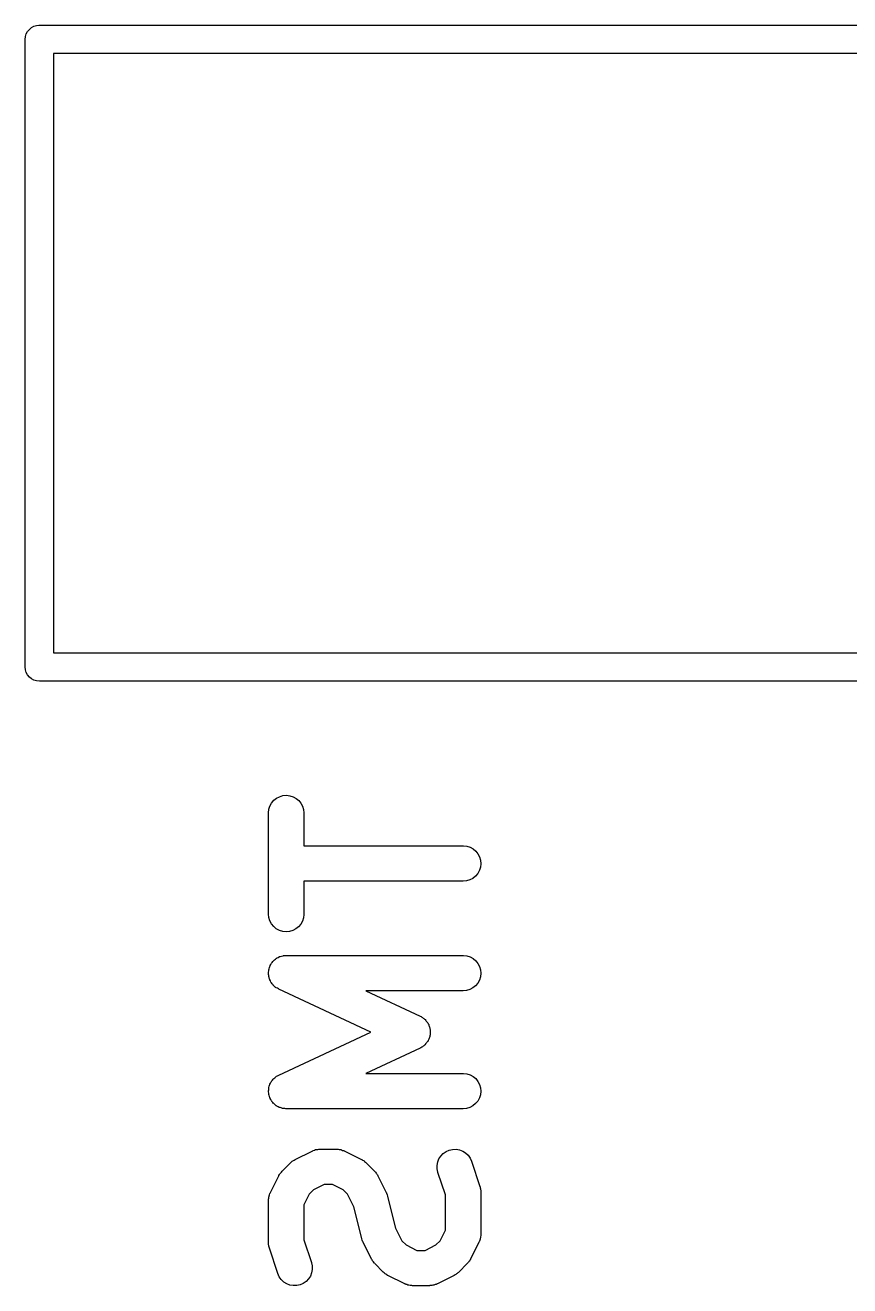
# Model space of a CAD drawing. Extents: x 71 to 135, y -148 to -38.
# Drawn here: x 88.04 to 91.54, y -115.79 to -110.45 of the extents above; entities that cross this region are included whole.
import ezdxf

# ---------------------------------------------------------------- set-up
doc = ezdxf.new("R2010")
doc.units = 0
doc.layers.add('BLACK', color=7, linetype='CONTINUOUS')

msp = doc.modelspace()

# ---------------------------------------------------------------- linework, layer by layer
at = {"layer": 'BLACK', "linetype": 'CONTINUOUS'}
for p, q in [((88.0443, -110.494), (88.0477, -110.483)), ((88.0477, -110.483), (88.0533, -110.473)), ((88.0533, -110.473), (88.0608, -110.464)), ((88.0608, -110.464), (88.0699, -110.456)), ((88.0699, -110.456), (88.0803, -110.45)), ((88.0803, -110.45), (88.0916, -110.447)), ((88.0916, -110.447), (88.1005, -110.446)), ((88.1005, -110.446), (88.1005, -110.446)), ((88.1005, -110.446), (88.1034, -110.446)), ((88.1034, -110.446), (88.1063, -110.446)), ((88.1063, -110.446), (100.86, -110.446)), ((88.0431, -110.506), (88.0443, -110.494)), ((88.0434, -110.509), (88.0431, -110.506)), ((88.0434, -113.163), (88.0434, -110.509)), ((88.1634, -110.566), (88.1634, -113.106)), ((100.803, -110.566), (88.1634, -110.566)), ((88.1634, -113.106), (100.803, -113.106)), ((88.0431, -113.166), (88.0434, -113.163)), ((88.0443, -113.178), (88.0431, -113.166)), ((88.0477, -113.189), (88.0443, -113.178)), ((88.0533, -113.2), (88.0477, -113.189)), ((88.0608, -113.209), (88.0533, -113.2)), ((88.0699, -113.216), (88.0608, -113.209)), ((88.0803, -113.222), (88.0699, -113.216)), ((88.0916, -113.225), (88.0803, -113.222)), ((88.1034, -113.226), (88.0916, -113.225)), ((88.1063, -113.226), (88.1034, -113.226)), ((100.86, -113.226), (88.1063, -113.226)), ((89.0807, -113.756), (89.0878, -113.743)), ((89.0878, -113.743), (89.0972, -113.731)), ((89.0972, -113.731), (89.1086, -113.722)), ((89.1086, -113.722), (89.1216, -113.716)), ((89.1216, -113.716), (89.1356, -113.711)), ((89.1356, -113.711), (89.1502, -113.71)), ((89.1502, -113.71), (89.1648, -113.712)), ((89.1648, -113.712), (89.1787, -113.716)), ((89.1787, -113.716), (89.1916, -113.723)), ((89.1916, -113.723), (89.2029, -113.732)), ((89.2029, -113.732), (89.2122, -113.744)), ((89.2122, -113.744), (89.219, -113.756)), ((89.0747, -113.784), (89.0763, -113.769)), ((89.0747, -113.785), (89.0747, -113.784)), ((89.0747, -114.214), (89.0747, -113.785)), ((89.0763, -113.769), (89.0807, -113.756)), ((89.219, -113.756), (89.2233, -113.77)), ((89.2233, -113.77), (89.2247, -113.785)), ((89.2247, -113.785), (89.2247, -113.924)), ((89.2247, -113.924), (89.8997, -113.924)), ((89.8997, -113.924), (89.9007, -113.924)), ((89.9007, -113.924), (89.9153, -113.926)), ((89.9153, -113.926), (89.9292, -113.93)), ((89.9292, -113.93), (89.9421, -113.937)), ((89.9421, -113.937), (89.9533, -113.947)), ((89.9533, -113.947), (89.9624, -113.958)), ((89.9624, -113.958), (89.9692, -113.971)), ((89.9732, -114.014), (89.9688, -114.028)), ((89.9692, -113.971), (89.9734, -113.985)), ((89.9747, -114), (89.9732, -114.014)), ((89.9734, -113.985), (89.9747, -114)), ((89.9143, -114.073), (89.8997, -114.074)), ((89.9283, -114.069), (89.9143, -114.073)), ((89.9412, -114.062), (89.9283, -114.069)), ((89.9525, -114.053), (89.9412, -114.062)), ((89.9619, -114.041), (89.9525, -114.053)), ((89.9688, -114.028), (89.9619, -114.041)), ((89.8997, -114.074), (89.2247, -114.074)), ((89.2247, -114.074), (89.2247, -114.214)), ((89.0761, -114.228), (89.0747, -114.214)), ((89.0803, -114.242), (89.0761, -114.228)), ((89.223, -114.229), (89.2186, -114.243)), ((89.2247, -114.215), (89.223, -114.229)), ((89.2247, -114.214), (89.2247, -114.215)), ((89.0872, -114.255), (89.0803, -114.242)), ((89.0965, -114.266), (89.0872, -114.255)), ((89.1077, -114.276), (89.0965, -114.266)), ((89.1206, -114.283), (89.1077, -114.276)), ((89.1346, -114.287), (89.1206, -114.283)), ((89.1778, -114.283), (89.1637, -114.287)), ((89.1908, -114.276), (89.1778, -114.283)), ((89.2022, -114.267), (89.1908, -114.276)), ((89.2116, -114.256), (89.2022, -114.267)), ((89.2186, -114.243), (89.2116, -114.256)), ((89.1492, -114.289), (89.1346, -114.287)), ((89.1637, -114.287), (89.1492, -114.289)), ((89.1227, -114.394), (89.1243, -114.393)), ((89.1243, -114.393), (89.1297, -114.392)), ((89.1297, -114.392), (89.1351, -114.39)), ((89.1351, -114.39), (89.1368, -114.39)), ((89.1368, -114.39), (89.1385, -114.389)), ((89.1385, -114.389), (89.1441, -114.389)), ((89.1441, -114.389), (89.1497, -114.389)), ((89.1497, -114.389), (89.8997, -114.389)), ((89.8997, -114.389), (89.9007, -114.389)), ((89.9007, -114.389), (89.9153, -114.39)), ((89.9153, -114.39), (89.9292, -114.395)), ((89.0762, -114.449), (89.0767, -114.447)), ((89.0767, -114.447), (89.077, -114.445)), ((89.077, -114.445), (89.0789, -114.44)), ((89.0789, -114.44), (89.0805, -114.435)), ((89.0805, -114.435), (89.0814, -114.433)), ((89.0814, -114.433), (89.0819, -114.431)), ((89.0819, -114.431), (89.0848, -114.427)), ((89.0848, -114.427), (89.0875, -114.422)), ((89.0875, -114.422), (89.0886, -114.42)), ((89.0886, -114.42), (89.0895, -114.419)), ((89.0895, -114.419), (89.0933, -114.415)), ((89.0933, -114.415), (89.0968, -114.41)), ((89.0968, -114.41), (89.0982, -114.409)), ((89.0982, -114.409), (89.0993, -114.408)), ((89.0993, -114.408), (89.1038, -114.405)), ((89.1038, -114.405), (89.1082, -114.401)), ((89.1082, -114.401), (89.1097, -114.4)), ((89.1097, -114.4), (89.1111, -114.399)), ((89.1111, -114.399), (89.1162, -114.397)), ((89.1162, -114.397), (89.1211, -114.394)), ((89.1211, -114.394), (89.1227, -114.394)), ((89.9292, -114.395), (89.9421, -114.402)), ((89.9421, -114.402), (89.9533, -114.411)), ((89.9533, -114.411), (89.9624, -114.423)), ((89.9624, -114.423), (89.9692, -114.436)), ((89.9692, -114.436), (89.9734, -114.45)), ((89.0747, -114.463), (89.0749, -114.461)), ((89.0752, -114.469), (89.0747, -114.463)), ((89.0748, -114.46), (89.0756, -114.454)), ((89.0749, -114.461), (89.0748, -114.46)), ((89.0754, -114.474), (89.0752, -114.469)), ((89.0759, -114.476), (89.0754, -114.474)), ((89.0756, -114.454), (89.0762, -114.449)), ((89.076, -114.478), (89.0759, -114.476)), ((89.0776, -114.483), (89.076, -114.478)), ((89.0789, -114.489), (89.0776, -114.483)), ((89.0797, -114.49), (89.0789, -114.489)), ((89.0801, -114.492), (89.0797, -114.49)), ((89.0827, -114.497), (89.0801, -114.492)), ((89.0851, -114.502), (89.0827, -114.497)), ((89.9688, -114.493), (89.9619, -114.506)), ((89.9732, -114.479), (89.9688, -114.493)), ((89.9747, -114.464), (89.9732, -114.479)), ((89.9734, -114.45), (89.9747, -114.464)), ((89.0861, -114.503), (89.0851, -114.502)), ((89.0869, -114.505), (89.0861, -114.503)), ((89.0904, -114.509), (89.0869, -114.505)), ((89.0938, -114.514), (89.0904, -114.509)), ((89.095, -114.515), (89.0938, -114.514)), ((89.0961, -114.516), (89.095, -114.515)), ((89.1004, -114.52), (89.0961, -114.516)), ((89.1045, -114.524), (89.1004, -114.52)), ((89.106, -114.524), (89.1045, -114.524)), ((89.1073, -114.526), (89.106, -114.524)), ((89.1122, -114.528), (89.1073, -114.526)), ((89.117, -114.531), (89.1122, -114.528)), ((89.118, -114.532), (89.117, -114.531)), ((89.508, -114.714), (89.118, -114.532)), ((89.8997, -114.539), (89.4878, -114.539)), ((89.4878, -114.539), (89.7171, -114.646)), ((89.9143, -114.537), (89.8997, -114.539)), ((89.9283, -114.533), (89.9143, -114.537)), ((89.9412, -114.526), (89.9283, -114.533)), ((89.9525, -114.517), (89.9412, -114.526)), ((89.9619, -114.506), (89.9525, -114.517)), ((89.7171, -114.646), (89.7181, -114.646)), ((89.7181, -114.646), (89.7214, -114.648)), ((89.7214, -114.648), (89.7249, -114.65)), ((89.7249, -114.65), (89.7276, -114.652)), ((89.7276, -114.652), (89.7306, -114.654)), ((89.7306, -114.654), (89.7334, -114.656)), ((89.7334, -114.656), (89.7365, -114.659)), ((89.7365, -114.659), (89.7388, -114.661)), ((89.118, -114.896), (89.508, -114.714)), ((89.7388, -114.661), (89.7413, -114.664)), ((89.7413, -114.664), (89.7436, -114.667)), ((89.7436, -114.667), (89.7462, -114.67)), ((89.7462, -114.67), (89.7479, -114.673)), ((89.7479, -114.673), (89.75, -114.675)), ((89.75, -114.675), (89.7516, -114.679)), ((89.7516, -114.679), (89.7536, -114.682)), ((89.7536, -114.682), (89.7547, -114.686)), ((89.7547, -114.686), (89.7561, -114.689)), ((89.7561, -114.689), (89.7571, -114.693)), ((89.7571, -114.693), (89.7584, -114.696)), ((89.7584, -114.696), (89.7588, -114.7)), ((89.7588, -114.7), (89.7596, -114.703)), ((89.7596, -114.703), (89.7598, -114.707)), ((89.7598, -114.707), (89.7603, -114.711)), ((89.7603, -114.711), (89.7601, -114.714)), ((89.7601, -114.714), (89.7603, -114.718)), ((89.7381, -114.767), (89.7358, -114.769)), ((89.7406, -114.764), (89.7381, -114.767)), ((89.743, -114.761), (89.7406, -114.764)), ((89.7456, -114.758), (89.743, -114.761)), ((89.7474, -114.755), (89.7456, -114.758)), ((89.7494, -114.753), (89.7474, -114.755)), ((89.7511, -114.749), (89.7494, -114.753)), ((89.7531, -114.746), (89.7511, -114.749)), ((89.7543, -114.743), (89.7531, -114.746)), ((89.7558, -114.74), (89.7543, -114.743)), ((89.7568, -114.736), (89.7558, -114.74)), ((89.7581, -114.732), (89.7568, -114.736)), ((89.7586, -114.729), (89.7581, -114.732)), ((89.7595, -114.725), (89.7586, -114.729)), ((89.7597, -114.721), (89.7595, -114.725)), ((89.7603, -114.718), (89.7597, -114.721)), ((89.7171, -114.782), (89.4878, -114.889)), ((89.7205, -114.78), (89.7171, -114.782)), ((89.724, -114.778), (89.7205, -114.78)), ((89.7268, -114.776), (89.724, -114.778)), ((89.7297, -114.774), (89.7268, -114.776)), ((89.7326, -114.772), (89.7297, -114.774)), ((89.7358, -114.769), (89.7326, -114.772)), ((89.0832, -114.93), (89.0857, -114.925)), ((89.0857, -114.925), (89.0867, -114.923)), ((89.0867, -114.923), (89.0875, -114.922)), ((89.0875, -114.922), (89.0911, -114.917)), ((89.0911, -114.917), (89.0945, -114.913)), ((89.0945, -114.913), (89.0957, -114.912)), ((89.0957, -114.912), (89.0968, -114.91)), ((89.0968, -114.91), (89.1012, -114.907)), ((89.1012, -114.907), (89.1054, -114.903)), ((89.1054, -114.903), (89.1069, -114.902)), ((89.1069, -114.902), (89.1082, -114.901)), ((89.1082, -114.901), (89.1131, -114.899)), ((89.1131, -114.899), (89.118, -114.896)), ((89.4878, -114.889), (89.8997, -114.889)), ((89.8997, -114.889), (89.9007, -114.889)), ((89.9007, -114.889), (89.9153, -114.89)), ((89.9153, -114.89), (89.9292, -114.895)), ((89.9292, -114.895), (89.9421, -114.902)), ((89.9421, -114.902), (89.9533, -114.911)), ((89.9533, -114.911), (89.9624, -114.923)), ((89.9624, -114.923), (89.9692, -114.936)), ((89.0747, -114.963), (89.0753, -114.958)), ((89.0748, -114.965), (89.0747, -114.963)), ((89.0747, -114.967), (89.0748, -114.965)), ((89.0755, -114.972), (89.0747, -114.967)), ((89.0753, -114.958), (89.0756, -114.952)), ((89.076, -114.978), (89.0755, -114.972)), ((89.0756, -114.952), (89.076, -114.95)), ((89.076, -114.95), (89.0762, -114.949)), ((89.0765, -114.979), (89.076, -114.978)), ((89.0762, -114.949), (89.0779, -114.943)), ((89.0767, -114.981), (89.0765, -114.979)), ((89.0786, -114.986), (89.0767, -114.981)), ((89.0779, -114.943), (89.0793, -114.938)), ((89.0793, -114.938), (89.08, -114.936)), ((89.08, -114.936), (89.0805, -114.935)), ((89.0805, -114.935), (89.0832, -114.93)), ((89.9732, -114.979), (89.9688, -114.993)), ((89.9692, -114.936), (89.9734, -114.95)), ((89.9747, -114.964), (89.9732, -114.979)), ((89.9734, -114.95), (89.9747, -114.964)), ((89.0801, -114.992), (89.0786, -114.986)), ((89.0809, -114.993), (89.0801, -114.992)), ((89.0815, -114.995), (89.0809, -114.993)), ((89.0843, -115), (89.0815, -114.995)), ((89.0869, -115.005), (89.0843, -115)), ((89.088, -115.006), (89.0869, -115.005)), ((89.0889, -115.008), (89.088, -115.006)), ((89.0926, -115.012), (89.0889, -115.008)), ((89.0961, -115.016), (89.0926, -115.012)), ((89.0974, -115.017), (89.0961, -115.016)), ((89.0986, -115.018), (89.0974, -115.017)), ((89.103, -115.022), (89.0986, -115.018)), ((89.1073, -115.026), (89.103, -115.022)), ((89.1088, -115.026), (89.1073, -115.026)), ((89.1102, -115.027), (89.1088, -115.026)), ((89.1152, -115.03), (89.1102, -115.027)), ((89.1201, -115.033), (89.1152, -115.03)), ((89.1218, -115.033), (89.1201, -115.033)), ((89.1233, -115.034), (89.1218, -115.033)), ((89.1287, -115.035), (89.1233, -115.034)), ((89.9283, -115.033), (89.9143, -115.037)), ((89.9412, -115.026), (89.9283, -115.033)), ((89.9525, -115.017), (89.9412, -115.026)), ((89.9619, -115.006), (89.9525, -115.017)), ((89.9688, -114.993), (89.9619, -115.006)), ((89.1341, -115.037), (89.1287, -115.035)), ((89.1358, -115.037), (89.1341, -115.037)), ((89.1375, -115.038), (89.1358, -115.037)), ((89.1431, -115.038), (89.1375, -115.038)), ((89.1486, -115.039), (89.1431, -115.038)), ((89.1497, -115.039), (89.1486, -115.039)), ((89.8997, -115.039), (89.1497, -115.039)), ((89.9143, -115.037), (89.8997, -115.039)), ((89.1876, -115.254), (89.259, -115.218)), ((89.259, -115.218), (89.2599, -115.218)), ((89.2599, -115.218), (89.262, -115.217)), ((89.262, -115.217), (89.264, -115.216)), ((89.264, -115.216), (89.2689, -115.214)), ((89.2689, -115.214), (89.2737, -115.212)), ((89.2737, -115.212), (89.2759, -115.212)), ((89.2759, -115.212), (89.278, -115.211)), ((89.278, -115.211), (89.2831, -115.211)), ((89.2831, -115.211), (89.2881, -115.21)), ((89.2881, -115.21), (89.2903, -115.21)), ((89.2903, -115.21), (89.2925, -115.21)), ((89.2925, -115.21), (89.364, -115.21)), ((89.364, -115.21), (89.365, -115.21)), ((89.365, -115.21), (89.3672, -115.21)), ((89.3672, -115.21), (89.3694, -115.21)), ((89.3694, -115.21), (89.3745, -115.211)), ((89.3745, -115.211), (89.3796, -115.212)), ((89.3796, -115.212), (89.3817, -115.212)), ((89.3817, -115.212), (89.3838, -115.213)), ((89.3838, -115.213), (89.3886, -115.215)), ((89.3886, -115.215), (89.3935, -115.216)), ((89.3935, -115.216), (89.3955, -115.217)), ((89.3955, -115.217), (89.3975, -115.218)), ((89.3975, -115.218), (89.4689, -115.254)), ((89.7972, -115.251), (89.8052, -115.239)), ((89.8052, -115.239), (89.8153, -115.228)), ((89.8153, -115.228), (89.8273, -115.22)), ((89.8273, -115.22), (89.8408, -115.214)), ((89.8408, -115.214), (89.855, -115.211)), ((89.855, -115.211), (89.8697, -115.21)), ((89.8697, -115.21), (89.8841, -115.213)), ((89.8841, -115.213), (89.8977, -115.218)), ((89.8977, -115.218), (89.9101, -115.226)), ((89.9101, -115.226), (89.9207, -115.236)), ((89.9207, -115.236), (89.9292, -115.248)), ((89.9292, -115.248), (89.9351, -115.261)), ((89.1324, -115.303), (89.1681, -115.268)), ((89.1681, -115.268), (89.1688, -115.267)), ((89.1688, -115.267), (89.1721, -115.264)), ((89.1721, -115.264), (89.1752, -115.261)), ((89.1752, -115.261), (89.1778, -115.26)), ((89.1778, -115.26), (89.1803, -115.258)), ((89.1803, -115.258), (89.184, -115.256)), ((89.184, -115.256), (89.1876, -115.254)), ((89.4689, -115.254), (89.4699, -115.254)), ((89.4699, -115.254), (89.4734, -115.256)), ((89.4734, -115.256), (89.4771, -115.258)), ((89.4771, -115.258), (89.4795, -115.26)), ((89.4795, -115.26), (89.4822, -115.262)), ((89.4822, -115.262), (89.4852, -115.265)), ((89.4852, -115.265), (89.4884, -115.268)), ((89.4884, -115.268), (89.5241, -115.303)), ((89.7892, -115.279), (89.7919, -115.264)), ((89.7894, -115.293), (89.7892, -115.279)), ((89.7925, -115.308), (89.7894, -115.293)), ((89.7919, -115.264), (89.7972, -115.251)), ((89.9351, -115.261), (89.9708, -115.368)), ((89.0826, -115.394), (89.1183, -115.323)), ((89.1183, -115.323), (89.1188, -115.322)), ((89.1188, -115.322), (89.1211, -115.318)), ((89.1211, -115.318), (89.1231, -115.315)), ((89.1231, -115.315), (89.1251, -115.312)), ((89.1251, -115.312), (89.1268, -115.31)), ((89.1268, -115.31), (89.1297, -115.307)), ((89.1297, -115.307), (89.1324, -115.303)), ((89.5241, -115.303), (89.5249, -115.304)), ((89.5249, -115.304), (89.5275, -115.307)), ((89.5275, -115.307), (89.5304, -115.311)), ((89.5304, -115.311), (89.5321, -115.313)), ((89.5321, -115.313), (89.534, -115.316)), ((89.534, -115.316), (89.536, -115.319)), ((89.536, -115.319), (89.5382, -115.323)), ((89.5382, -115.323), (89.5739, -115.394)), ((89.7928, -115.309), (89.7925, -115.308)), ((89.8247, -115.404), (89.7928, -115.309)), ((89.077, -115.41), (89.0774, -115.408)), ((89.0774, -115.408), (89.0792, -115.403)), ((89.0792, -115.403), (89.0807, -115.398)), ((89.0807, -115.398), (89.0818, -115.396)), ((89.0818, -115.396), (89.0826, -115.394)), ((89.247, -115.401), (89.2247, -115.446)), ((89.2655, -115.382), (89.247, -115.401)), ((89.3102, -115.36), (89.2655, -115.382)), ((89.3463, -115.36), (89.3102, -115.36)), ((89.391, -115.382), (89.3463, -115.36)), ((89.4095, -115.401), (89.391, -115.382)), ((89.4361, -115.454), (89.4095, -115.401)), ((89.5739, -115.394), (89.5744, -115.395)), ((89.5744, -115.395), (89.5745, -115.396)), ((89.5745, -115.396), (89.5747, -115.396)), ((89.5747, -115.396), (89.577, -115.403)), ((89.577, -115.403), (89.5794, -115.409)), ((89.8247, -115.553), (89.8247, -115.404)), ((89.9708, -115.368), (89.9712, -115.369)), ((89.9712, -115.369), (89.972, -115.374)), ((89.972, -115.374), (89.9733, -115.378)), ((89.9733, -115.378), (89.9736, -115.381)), ((89.9736, -115.381), (89.9742, -115.384)), ((89.9742, -115.384), (89.9743, -115.388)), ((89.9743, -115.388), (89.9747, -115.392)), ((89.9747, -115.392), (89.9747, -115.571)), ((89.0747, -115.427), (89.0749, -115.425)), ((89.0747, -115.428), (89.0747, -115.427)), ((89.0747, -115.606), (89.0747, -115.428)), ((89.0749, -115.422), (89.0758, -115.417)), ((89.0749, -115.425), (89.0749, -115.422)), ((89.0758, -115.417), (89.0763, -115.412)), ((89.0763, -115.412), (89.077, -115.41)), ((89.2247, -115.446), (89.2247, -115.594)), ((89.4698, -115.589), (89.4361, -115.454)), ((89.5794, -115.409), (89.5795, -115.409)), ((89.5795, -115.409), (89.5796, -115.41)), ((89.5796, -115.41), (89.6133, -115.545)), ((89.6133, -115.545), (89.6399, -115.598)), ((89.8023, -115.598), (89.8247, -115.553)), ((89.0751, -115.611), (89.0747, -115.606)), ((89.0752, -115.615), (89.0751, -115.611)), ((89.0758, -115.618), (89.0752, -115.615)), ((89.0761, -115.621), (89.0758, -115.618)), ((89.0773, -115.625), (89.0761, -115.621)), ((89.2247, -115.594), (89.2566, -115.69)), ((89.4699, -115.589), (89.4698, -115.589)), ((89.47, -115.59), (89.4699, -115.589)), ((89.4723, -115.596), (89.47, -115.59)), ((89.4747, -115.603), (89.4723, -115.596)), ((89.4749, -115.603), (89.4747, -115.603)), ((89.475, -115.603), (89.4749, -115.603)), ((89.4755, -115.604), (89.475, -115.603)), ((89.5112, -115.676), (89.4755, -115.604)), ((89.6399, -115.598), (89.6584, -115.616)), ((89.6584, -115.616), (89.7031, -115.639)), ((89.7391, -115.639), (89.7838, -115.616)), ((89.7838, -115.616), (89.8023, -115.598)), ((89.9668, -115.604), (89.9311, -115.676)), ((89.9676, -115.602), (89.9668, -115.604)), ((89.9686, -115.6), (89.9676, -115.602)), ((89.9702, -115.595), (89.9686, -115.6)), ((89.972, -115.591), (89.9702, -115.595)), ((89.9724, -115.588), (89.972, -115.591)), ((89.973, -115.586), (89.9724, -115.588)), ((89.9736, -115.581), (89.973, -115.586)), ((89.9745, -115.576), (89.9736, -115.581)), ((89.9747, -115.572), (89.9744, -115.574)), ((89.9744, -115.574), (89.9745, -115.576)), ((89.9747, -115.571), (89.9747, -115.572)), ((89.0782, -115.629), (89.0773, -115.625)), ((89.0785, -115.63), (89.0782, -115.629)), ((89.1142, -115.737), (89.0785, -115.63)), ((89.7031, -115.639), (89.7391, -115.639)), ((89.2566, -115.69), (89.2569, -115.691)), ((89.2569, -115.691), (89.2599, -115.705)), ((89.2601, -115.72), (89.2575, -115.734)), ((89.2599, -115.705), (89.2601, -115.72)), ((89.5134, -115.679), (89.5112, -115.676)), ((89.5154, -115.683), (89.5134, -115.679)), ((89.5173, -115.685), (89.5154, -115.683)), ((89.519, -115.688), (89.5173, -115.685)), ((89.5219, -115.691), (89.519, -115.688)), ((89.5245, -115.694), (89.5219, -115.691)), ((89.5252, -115.695), (89.5245, -115.694)), ((89.5609, -115.731), (89.5252, -115.695)), ((89.917, -115.695), (89.8813, -115.731)), ((89.9197, -115.692), (89.917, -115.695)), ((89.9226, -115.689), (89.9197, -115.692)), ((89.9243, -115.686), (89.9226, -115.689)), ((89.9263, -115.684), (89.9243, -115.686)), ((89.9283, -115.68), (89.9263, -115.684)), ((89.9306, -115.677), (89.9283, -115.68)), ((89.9311, -115.676), (89.9306, -115.677)), ((89.1202, -115.751), (89.1142, -115.737)), ((89.1287, -115.763), (89.1202, -115.751)), ((89.1393, -115.773), (89.1287, -115.763)), ((89.1516, -115.781), (89.1393, -115.773)), ((89.1653, -115.786), (89.1516, -115.781)), ((89.222, -115.779), (89.2086, -115.785)), ((89.234, -115.771), (89.222, -115.779)), ((89.2442, -115.76), (89.234, -115.771)), ((89.2521, -115.748), (89.2442, -115.76)), ((89.2575, -115.734), (89.2521, -115.748)), ((89.5642, -115.734), (89.5609, -115.731)), ((89.5672, -115.737), (89.5642, -115.734)), ((89.5698, -115.738), (89.5672, -115.737)), ((89.5722, -115.74), (89.5698, -115.738)), ((89.576, -115.742), (89.5722, -115.74)), ((89.5795, -115.745), (89.576, -115.742)), ((89.5804, -115.745), (89.5795, -115.745)), ((89.6519, -115.781), (89.5804, -115.745)), ((89.6539, -115.781), (89.6519, -115.781)), ((89.6559, -115.783), (89.6539, -115.781)), ((89.7874, -115.782), (89.7854, -115.783)), ((89.7894, -115.781), (89.7874, -115.782)), ((89.7904, -115.781), (89.7894, -115.781)), ((89.8618, -115.745), (89.7904, -115.781)), ((89.8654, -115.743), (89.8618, -115.745)), ((89.8691, -115.741), (89.8654, -115.743)), ((89.8715, -115.739), (89.8691, -115.741)), ((89.8742, -115.737), (89.8715, -115.739)), ((89.8773, -115.734), (89.8742, -115.737)), ((89.8805, -115.732), (89.8773, -115.734)), ((89.8813, -115.731), (89.8805, -115.732)), ((89.1797, -115.788), (89.1653, -115.786)), ((89.1943, -115.788), (89.1797, -115.788)), ((89.2086, -115.785), (89.1943, -115.788)), ((89.6607, -115.784), (89.6559, -115.783)), ((89.6655, -115.786), (89.6607, -115.784)), ((89.6677, -115.786), (89.6655, -115.786)), ((89.6698, -115.787), (89.6677, -115.786)), ((89.6749, -115.788), (89.6698, -115.787)), ((89.68, -115.788), (89.6749, -115.788)), ((89.6822, -115.788), (89.68, -115.788)), ((89.6844, -115.789), (89.6822, -115.788)), ((89.6854, -115.789), (89.6844, -115.789)), ((89.7568, -115.789), (89.6854, -115.789)), ((89.759, -115.788), (89.7568, -115.789)), ((89.7612, -115.788), (89.759, -115.788)), ((89.7663, -115.788), (89.7612, -115.788)), ((89.7714, -115.787), (89.7663, -115.788)), ((89.7735, -115.787), (89.7714, -115.787)), ((89.7757, -115.786), (89.7735, -115.787)), ((89.7805, -115.784), (89.7757, -115.786)), ((89.7854, -115.783), (89.7805, -115.784))]:
    msp.add_line(p, q, dxfattribs=at)

doc.saveas('drawing.dxf')
